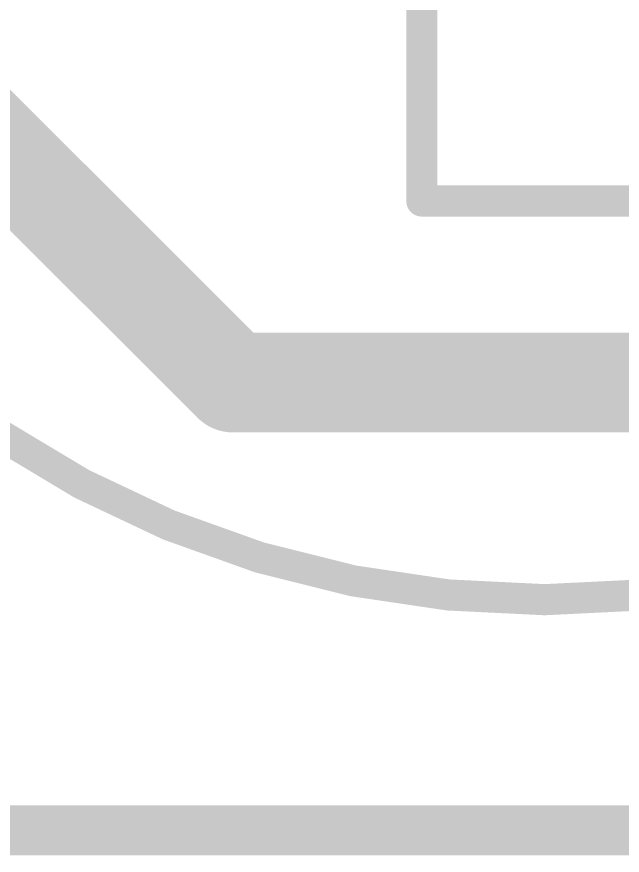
# Model space of a CAD drawing. Extents: x -0.1 to 38.2, y -26.7 to 20.4.
# Drawn here: x 16.9 to 19.366, y 3.153 to 6.571 of the extents above; entities that cross this region are included whole.
import ezdxf

# ---------------------------------------------------------------- set-up
doc = ezdxf.new("R2010")
doc.units = 0
for name, color, linetype in [('1', 12, 'CONTINUOUS'), ('21', 41, 'CONTINUOUS'), ('51', 53, 'CONTINUOUS')]:
    doc.layers.add(name, color=color, linetype=linetype)

msp = doc.modelspace()

# ---------------------------------------------------------------- linework, layer by layer
at = {"layer": '1', "const_width": 0.4064}
for points in [[(16.51, 6.35), (17.78, 5.08)], [(17.78, 5.08), (24.13, 5.08)]]:
    msp.add_lwpolyline(points, dxfattribs=at)
at = {"layer": '1', "const_width": 0.2032}
for points in [[(17.78, 5.1816, 1), (17.78, 4.9784)], [(17.7082, 5.0082, 1), (17.8518, 5.1518)]]:
    msp.add_lwpolyline(points, format="xyb", dxfattribs=at)
at = {"layer": '21', "const_width": 0.2032}
msp.add_lwpolyline([(15.05, 3.255), (23.05, 3.255)], dxfattribs=at)
at = {"layer": '51'}
for points, const_width in [([(19.05, 4.195, 1), (19.05, 12.195, 1), (19.05, 4.195)], 0.127), ([(18.55, 5.8518, 1), (18.55, 5.7883)], 0.0635), ([(18.5183, 5.82, 1), (18.5817, 5.82)], 0.0635)]:
    msp.add_lwpolyline(points, format="xyb", dxfattribs=dict(at, const_width=const_width))
at = {"layer": '51', "const_width": 0.127}
for points in [[(18.55, 9.82), (18.55, 5.82)], [(18.55, 5.82), (19.55, 5.82)]]:
    msp.add_lwpolyline(points, dxfattribs=at)

doc.saveas('drawing.dxf')
